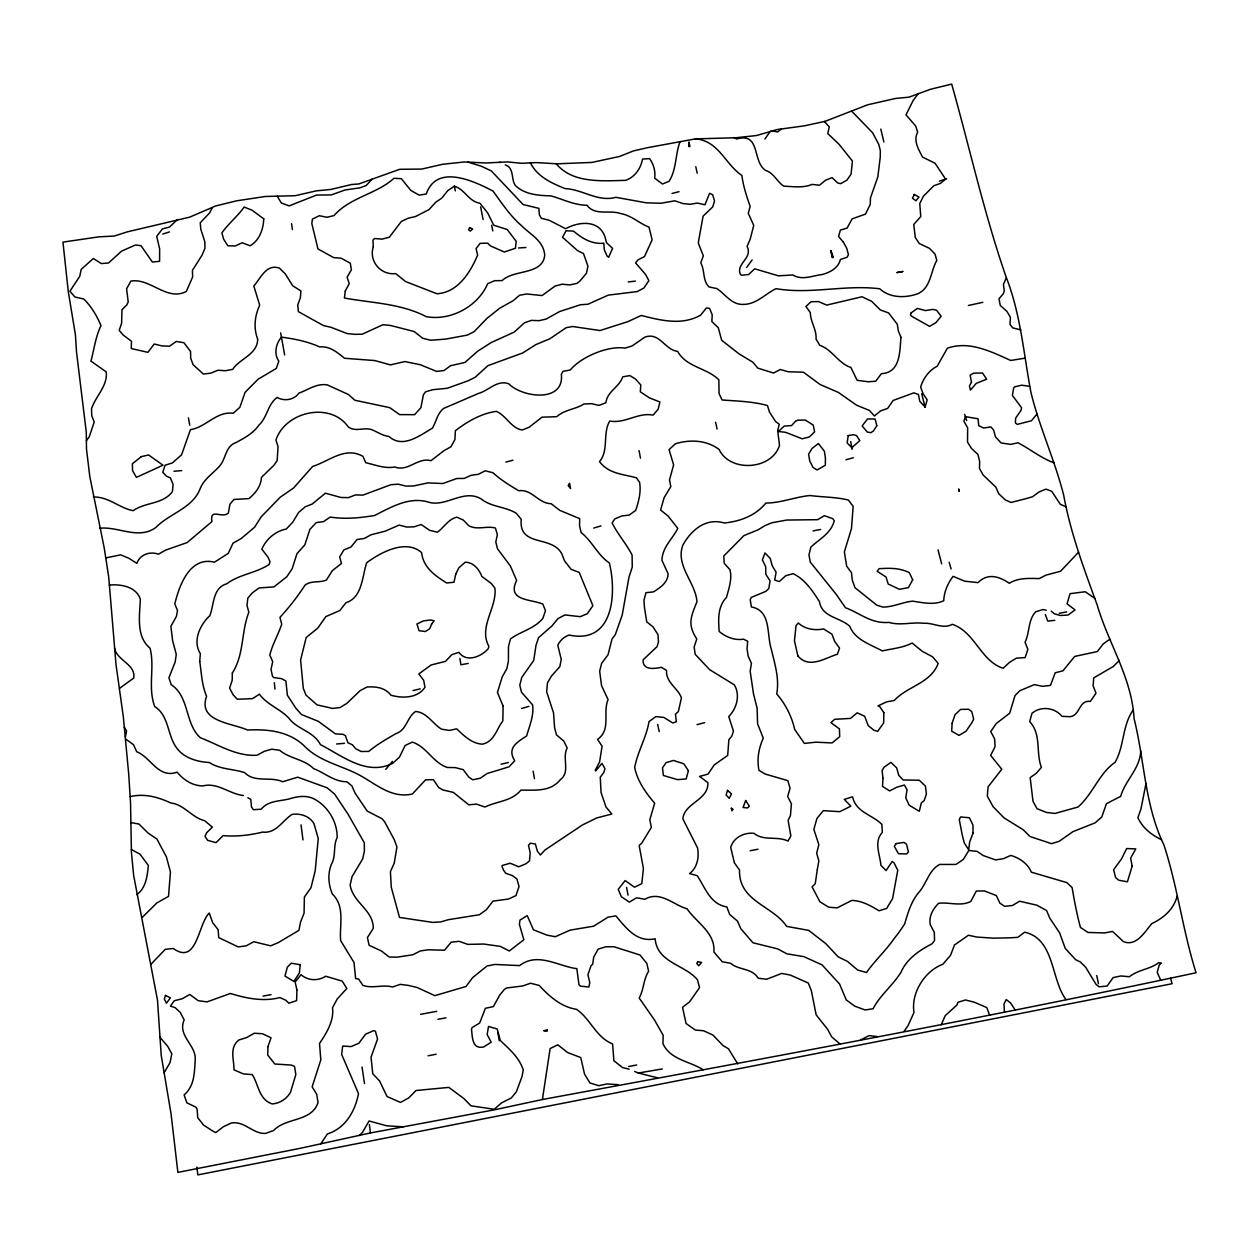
<?xml version="1.0" encoding="UTF-8"?>
<svg xmlns="http://www.w3.org/2000/svg" width="1259" height="1259" viewBox="0 0 1259 1259"><rect width="100%" height="100%" fill="white"/><g stroke="black" fill="none" stroke-linecap="round" stroke-linejoin="round"><path stroke-width="1.5" d="M542.409 1099.516C760.656 1059.26 978.983 1019.176 1196.05 972.751C1182.768 930.684 1177.558 886.635 1163.851 844.742C1144.777 805.43 1144.541 760.42 1134.076 718.59C1131.872 677.893 1108.408 643.396 1097.297 605.343C1084.235 569.414 1070.622 533.312 1063.761 495.542C1054.948 460.448 1039.462 427.446 1030.916 392.289C1023.63 353.7 1020.671 314.026 1006.146 277.074C984.255 214.014 969.792 148.42 951.694 84.101L930.669 89.232L908.998 97.163L895.542 98.454L867.781 104.765L824.96 121.368L804.375 125.837L777.228 129.535L756.454 135.547L736.106 137.735L695.393 138.883L647.126 147.759L633.308 150.97L619.554 156.462L592.045 162.411L557.265 163.812L536.035 162.584L521.918 163.324L507.503 161.907L486.1 162.978L464.256 161.986L442.775 164.252L421.734 169.068L399.685 169.304L358.846 183.956L351.591 184.506L330.692 189.48L316.182 190.88L295.236 195.696L265.35 196.483L236.55 200.826L215.667 205.957L189.779 217.115L127.489 231.813L114.191 236.047L99.068 236.818L62.95 242.121L68.316 291.836L75.383 334.532L76.547 352.221L86.273 432.105L86.493 449.195L89.798 476.531L104.182 547.744L108.715 577L116.033 664.752L123.335 716.89L128.748 774.49L130.543 803.022L131.424 852.406L133.659 875.461L157.485 1000.087L161.231 1055.42L171.067 1113.947L177.881 1172.381L300.067 1148.35L370.445 1132.958L494.378 1109.824L542.409 1099.516L550.12 1048.558L557.816 1044.813L567.573 1052.524L580.761 1057.56L584.506 1074.006L589.92 1082.976L598.828 1085.714L606.917 1083.936L618.169 1084.66M1146.005 783.46L1140.984 808.923L1137.9 817.61C1142.369 827.793 1151.686 835.079 1161.538 839.722M125.444 736.798L126.577 730.897L124.263 727.167M1140.733 750.852C1140.135 768.73 1125.31 779.982 1120.699 796.333L1106.409 803.73L1101.798 816.949L1095.188 822.819L1072.983 831.632L1059.149 841.327L1051.564 843.656L1030.035 836.543L1023.142 829.712L1004.084 817.909L993.099 806.689L987.308 796.097L988.095 786.828L1001.786 769.233L990.644 755.416L995.082 746.603L994.594 738.781L990.723 731.589L996.262 723.532L1009.687 713.176L1015.037 695.503L1019.9 690.687L1034.316 684.628L1042.767 686.344L1050.51 685.352L1055.168 672.81L1062.958 670.795L1074.714 656.411L1097.329 651.564L1103.199 643.931L1109.856 639.21M680.049 141.575C675.154 154.652 676.712 169.162 669.08 181.327L662.47 184.003L654.649 178.149C655.671 171.177 653.61 164.331 649.613 158.634L642.515 159.059C640.815 168.486 634.914 177.126 625.581 180.352C602.195 180.887 572.483 183.625 556.132 163.654M1078.601 552.15L1060.534 571.271L1046.024 575.111L1039.179 578.605C1029.028 578.306 1018.311 577.661 1009.309 583.263C999.221 576.433 987.796 572.688 978.023 582.618L964.693 581.186L953.094 576.339C947.697 583.468 944.108 591.824 943.731 600.763C933.895 605.374 922.894 602.636 912.665 601.157C902.451 602.18 893.544 606.948 882.968 607.106L876.783 605.154L854.955 587.685L852.264 579.943L851.493 572.688L846.678 566.188L844.364 551.883L851.477 528.575L853.161 506.433L848.409 500.059C835.882 496.959 822.867 497.211 809.946 495.527C795.2 496.959 780.926 502.971 765.787 503.081C755.652 515.718 739.851 521.478 724.303 522.989C705.795 517.433 691.049 530.165 682.724 545.383C675.516 565.999 695.346 582.114 696.982 601.582C691.238 616.517 686.895 623.85 696.794 638.958L694.134 646.969L695.173 654.318L709.698 669.694L734.327 684.849C740.465 695.204 736.767 708.408 728.741 716.544L733.462 731.086L731.825 736.106L728.882 739.694L727.686 755.447L714.183 764.968L708.14 774.049L699.611 776.41L707.936 782.657C708.565 800.394 684.156 802.849 682.897 818.964L697.565 847.984C699.217 857.174 697.423 867.624 689.57 873.589L697.203 875.682C705.182 887.516 710.233 904.418 726.821 906.889L729.701 914.49L737.522 921.147L740.796 928.701L752.961 942.771L777.606 948.877L786.859 953.803L803.84 956.635L822.048 964.866L839.564 984.019L846.284 999.945L854.877 1006.193L865.043 1009.954L873.038 1008.774C880.434 994.736 892.946 985.372 901.129 972.011C906.653 958.917 919.857 950.01 931.959 943.857L934.556 940.552L934.304 932.321L930.322 924.846C928.575 916.505 932.888 908.982 938.6 903.301C949.365 901.979 960.302 906.622 970.752 901.538L976.323 891.042L984.428 890.916L996.341 895.59L999.866 903.112L1004.556 906.338L1012.504 905.473L1019.585 901.224L1036.928 905.221L1046.559 910.509L1049.77 918.141L1059.59 932.809L1065.224 948.357L1075.454 959.515L1080.474 962.096L1085.683 967.242L1095.991 984.302L1099.028 986.788L1107.102 986.065L1113.145 977.598L1120.966 975.961L1129.433 976.748C1138.042 969.682 1149.892 969.43 1158.689 962.71L1161.428 963.056L1159.287 964.913L1157.21 972.31L1160.641 980.069M941.228 1024.842L945.163 1015.698L956.903 1005.044L957.879 1002.321L965.48 999.976L974.167 1002.164L986.741 1007.546L989.684 1015.336M1006.429 277.704L1003.454 284.251L1004.226 290.971L1003.36 293.709L999.001 298.776L1000.276 305.433L1006.712 311.162L1009.293 315.332L1010.426 317.394L1009.97 324.397L1012.755 327.891L1020.829 329.889M212.299 207.593L209.623 212.881L200.228 222.812L200.795 229.248L204.824 241.681L204.949 248.259L201.912 255.404L192.422 270.355L192.643 276.964L186.332 291.443C166.817 301.625 150.561 277.861 130.92 281.072L126.592 288.799L128.213 301.877L126.703 305.087L121.95 309.698L121.635 323.201L119.196 330.393L123.193 335.051L131.471 341.236L131.282 348.538L147.901 352.347L154.243 344.006L161.97 345.926L169.493 346.194L176.307 341.457L183.956 342.731L190.55 351.466L190.691 358.264L193.068 364.669L203.376 374.049L210.772 373.183L217.854 370.256L225.44 370.713L232.742 369.359C239.902 358.264 257.056 354.959 257.733 339.332C253.374 327.828 254.696 316.166 259.684 305.119L253.814 286.029C260.692 278.239 266.263 263.603 279.341 268.088L285.242 273.848L292.702 285.746L300.932 290.971L300.366 297.801L297.706 305.024L298.399 311.65L323.327 325.53L331.101 327.324L347.106 333.572L354.708 334.327L362.183 334.217L383.004 324.696L390.636 325.499L414.164 331.526L422.867 338.341L430.72 340.245L445.529 339.127L467.309 335.114L474.171 331.652L486.95 318.37L499.681 308.235L513.168 300.696L519.574 295.236L526.797 293.992L542.031 295.55L555.062 286.092L562.144 284.204L569.745 284.927L576.905 283.417L579.769 281.213L586.474 273.234L587.953 266.216L583.499 253.578L577.566 250.62L562.521 237.274L566.062 230.743L573.537 231.137C582.162 238.407 591.998 244.466 603.785 243.223L604.32 249.833L607.043 256.049L608.664 257.245L612.582 248.338L606.555 242.735L604.824 236.362C598.576 219.428 578.51 221.568 565.637 228.729L549.129 220.231L541.354 218.279L539.371 214.864L538.883 208.349L523.13 204.572L491.372 170.956L481.331 166.235L468.002 162.128M164.142 1072.731L170.059 1062.549L171.806 1053.83L167.683 1046.26L159.767 1037.086M918.283 93.481L912.964 100.814L905.992 114.852L915.655 125.979L917.654 132.069C913.09 140.819 918.582 149.428 922.579 157.107L935.075 163.245L945.588 179.124L940.504 183.373L933.832 185.75L923.382 196.262L919.762 203.517L920.754 216.579L913.735 224.495L915.309 237.526L919.212 243.506L929.488 248.353L934.996 254.066L936.806 260.456C930.464 271.503 931.141 287.382 918.157 293.583C905.866 298.178 889.94 298.241 879.805 288.815C845.261 284.408 810.654 294.606 776.016 288.673C764.874 294.134 756.029 304.741 742.668 304.41C731.385 304.631 725.2 293.961 716.796 288.563L709.037 286.942C702.38 280.458 705.056 270.496 700.775 262.942L703.34 255.813L698.399 243.412L698.588 240.988L703.104 216.139L712.736 206.869L714.545 200.952L712.657 194.752L709.604 193.288L704.946 204.761L697.266 203.061L690.262 204.288L682.787 203.549L674.887 200.81L660.865 203.25L646.197 202.809L615.887 197.317C597.773 202.306 582.807 189.401 565.181 188.614C551.348 183.106 537.215 176.653 530.259 162.584M1133.179 710.013C1122.068 725.735 1124.444 746.068 1115.049 762.372C1099.233 773.12 1092.891 794.146 1077.956 807.05L1055.011 813.44L1046.544 812.464L1037.117 808.734L1033.009 801.385L1030.161 777.621L1036.362 773.231L1041.413 767.392C1035.653 752.677 1041.681 734.312 1029.689 721.643L1031.987 713.271C1040.941 705.795 1054.586 707.416 1062.029 716.34L1070.229 716.701C1080.584 715.128 1078.648 699.752 1090.373 701.42L1096.007 693.174L1093.095 685.84L1093.756 677.846L1113.113 666.625L1119.424 660.393M1177.118 896.172C1173.671 909.454 1163.678 917.905 1151.702 923.697C1144.824 931.88 1136.279 946.878 1123.469 941.638L1112.5 931.424L1104.647 932.935L1088.012 932.447L1080.442 927.458C1076.87 914.302 1074.446 901.129 1072.101 887.579L1066.782 882.59L1031.373 872.188C1027.612 863.391 1019.727 858.134 1010.788 855.396L1003.454 858.654L995.617 859.928L983.263 855.569L977.204 851.43L968.832 850.439L963.34 859.425L955.974 864.445L939.67 864.445C928.544 870.315 926.671 883.912 918.598 892.615C911.044 901.759 908.007 912.759 904.702 923.76A150.482 146.705 32.7 0 1 894.032 938.71C885.691 950.75 875.021 960.412 866.522 972.499L857.709 970.075L847.512 961.467L838.226 956.871L825.794 943.652L808.687 930.385L786.655 926.388C772.727 905.457 738.514 901.475 739.537 870.032L734.422 862.919L730.724 847.48C733.525 837.392 744.038 832.341 753.936 833.301C763.867 841.374 777.039 835.74 788.008 841.059L790.857 835.945L788.134 820.427L790.447 815.533L791.407 803.824L787.678 796.585L790.054 788.181L787.882 780.674L765.22 774.049L758.972 770.398C756.785 759.445 758.642 748.255 763.269 738.215L757.572 723.736L757.131 708.313L753.449 693.583L750.159 671.189L751.418 663.304L748.224 656.301L747.028 648.92L747.673 641.209L743.55 639.179C734.611 640.626 725.971 637.101 719.172 631.451C718.307 619.208 717.567 606.869 726.522 597.301C728.867 588.394 732.392 578.857 729.921 569.635L724.208 563.308L723.799 555.99L743.943 535.594L758.107 529.819L764.89 525.664L771.956 522.753L786.781 520.046L817.595 519.684L824.377 515.686L832.813 518.708L834.261 520.738C831.05 533.486 819.373 539.041 810.843 547.146L808.97 554.889L810.261 562.049L836.275 594.437L845.481 607.735C860.715 613.511 871.401 623.945 888.948 622.387C900.358 625.817 912.035 621.899 923.602 623.268C933.218 622.513 942.723 629.469 952.355 624.322C975.19 632.081 980.493 660.896 1003.093 668.261L1009.498 662.376L1016.312 658.189L1025.156 657.56L1027.863 649.361L1025.062 642.232C1029.862 632.411 1027.848 620.262 1035.653 611.795L1042.924 609.545L1046.245 610.19M320.777 1143.864L327.387 1133.95C345.611 1128.158 355.148 1111.162 358.485 1093.567L341.677 1054.46L342.668 1046.04L351.041 1046.591L358.815 1043.286L365.692 1034.111L373.435 1030.743L375.402 1031.09L377.558 1039.068L371.043 1057.182L372.774 1073.77L379.573 1080.946L387.048 1096.526L400.535 1102.443L408.813 1097.848L415.989 1090.514L448.849 1087.398L463.942 1098.603L470.96 1105.827L494.283 1109.258L501.57 1102.884L511.374 1097.895L516.379 1091.758L522.06 1076.414L523.24 1069.914C519.4 1057.654 509.25 1049.062 500.279 1040.469L497.226 1029.012L488.508 1026.431L487.154 1034.583L491.199 1042.232L483.724 1046.937C471.92 1049.723 472.44 1036.897 471.496 1029.217L472.156 1027.549L479.663 1023.032L485.407 1008.286L493.371 1006.602L499.65 995.177L504.434 989.354L506.637 987.969L522.753 985.954L530.495 983.248L539.12 985.388C549.144 996.215 561.404 1007.169 576.465 1009.293C590.628 1018.893 595.696 1037.133 612.614 1043.947L613.873 1060.723L622.513 1067.569L629.201 1069.19M764.905 139.072L770.335 131.204M904.119 1031.247L908.054 1025.629L913.987 1012.472C910.792 993.225 924.625 970.957 942.834 964.284L950.529 955.313L954.511 944.974L968.423 935.248L977.015 937.089L993.571 938.16L1009.765 937.829L1017.807 937.357L1024.653 932.211C1054.743 938.789 1050.887 979.471 1065.932 999.52M1037.086 413.896L1031.42 420.758L1017.303 424.346L1015.415 423.008L1015.62 418.177L1021.033 410.355L1021.6 407.759L1012.378 395.42L1013.652 388.181L1014.628 386.843L1021.679 385.191L1029.5 386.308M86.462 440.603L89.263 436.779L94.22 422.033L91.734 415.596L91.529 408.75C95.637 396.066 107.896 385.883 106.244 371.909L90.931 361.097C94.173 349.341 95.464 337.003 100.988 325.609C96.912 315.946 91.403 306.441 83.786 299.044L74.895 296.982L69.937 291.238L79.742 276.288L81.143 269.457L93.339 258.488L101.302 263.572L108.542 262.974L121.619 251.123L135.421 245.001L140.977 245.662L152.37 262.029L159.594 261.305L159.641 248.889L156.714 236.33L162.395 228.902L169.43 227.092L177.456 219.633M746.65 267.443L752.142 259.968M385.742 769.391L392.415 761.365M861.14 1039.682L869.166 1035.59L877.019 1036.566M142.361 917.292L156.856 902.923L168.517 896.392L170.453 871.968L166.377 856.797L156.934 839.061L148.137 833.096L138.978 824.063L130.747 822.536M372.034 179.187L366.227 185.498L359.854 187.859L345.045 189.983L331.259 194.925L316.638 195.035L289.129 205.894L281.339 203.029L277.216 196.058M150.828 964.41L165.259 949.333L173.286 948.452C197.238 965.795 198.056 923.65 209.293 913.027L212.614 922.627L218.122 929.646L218.751 937.625L238.219 946.925L246.213 945.839L253.783 941.716L270.654 945.839L278.333 942.598L298.902 930.37L300.586 921.934L304.064 913.184L304.379 897.006L310.973 887.737L315.191 870.898L318.259 838.525L313.932 823.575C309.446 816.005 300.46 813.188 292.119 814.384C282.268 820.648 276.146 833.773 262.643 832.073C249.518 835.315 236.535 836.731 223.079 835.646L216.013 842.649L207.672 840.335L204.997 836.385L206.665 832.734L212.362 827.132L204.698 820.742C191.887 817.579 183.877 804.328 170.815 802.99C157.989 796.978 144.313 793.249 130.212 796.632M359.46 1135.382L362.387 1132.502L369.076 1120.982L386.655 1125.798L403.069 1126.821M136.869 894.614C146.123 887.784 147.24 875.996 148.389 865.468L140.048 854.216L131.345 849.463M119.479 688.374L133.737 678.05C135.893 664.185 117.166 660.865 114.522 648.18M781.241 129.126L777.7 131.927L771.578 130.857M162.757 234.064L169.477 231.924M939.356 181.154L946.626 178.841M593.729 528.072L600.968 525.9M521.651 708.471L528.874 706.33M845.891 459.771L853.35 457.741M505.85 462.084L512.948 460.212M697.03 724.633L704.662 722.65M672.054 193.461L679.042 191.683M501.035 764.213L508.4 762.498M413.031 690.53L420.223 688.878M982.823 302.317L968.344 305.496M105.882 557.894L120.644 554.841L128.748 558.209L136.885 563.371C139.969 554.322 150.041 551.143 158.429 554.18L165.48 550.183L187.166 542.55L211.921 521.619C209.686 507.314 221.757 519.007 228.351 513.09L229.956 504.198L233.922 499.461L248.857 498.611C255.435 493.323 261.085 486.116 261.431 477.397L273.895 465.295L277.169 460.589L278.019 446.567L275.941 440.021C285.289 411.52 330.188 401.338 348.224 426.832C355.069 432.278 363.741 427.163 371.358 429.524C377.244 431.774 382.437 435.74 388.968 436.464C402.786 448.912 419.64 435.535 432.356 428.202C436.385 421.639 437.093 413.582 443.719 408.372C455.223 403.478 466.68 398.552 478.2 393.516C488.571 390.872 497.037 379.447 508.793 383.806C522.265 397.608 564.488 403.148 561.372 374.222L563.072 371.326L570.233 370.004C581.186 356.801 608.16 345.407 625.015 348.129L631.971 346.02L644.876 337.144C659.574 331.699 664.862 350.049 677.594 351.34C686.769 367.612 706.346 367.455 718.842 379.809L719.062 393.595L722.084 399.969C737.019 401.117 752.725 401.401 767.455 405.54L769.517 412.134L775.591 421.545L779.321 424.314L777.684 430.547L779.526 445.371C771.641 470.252 729.921 472.518 719.078 449.447C706.551 439.989 689.838 439.312 675.328 443.798L669.064 449.62L673.628 464.886L669.52 479.805L670.811 486.682L664.185 497.525L660.582 509.989L668.136 516.096L677.783 528.355C672.322 539.371 662.391 546.973 661.919 560.271L668.088 573.711C668.041 582.524 660.157 587.733 653.468 591.887L645.946 592.69L643.978 600.213L644.451 607.499L646.748 621.852L653.012 626.856L657.969 634.599L658.488 641.948L657.088 646.591L643.144 659.795C642.326 670.622 654.523 668.749 661.368 667.301L666.515 670.402C665.854 682.756 677.798 687.776 681.434 697.832L678.349 711.555L675.469 714.183L676.319 721.659L672.888 723.044L663.886 717.441L655.876 716.607L649.046 721.549C646.339 737.585 637.746 751.355 634.678 767.392C637.274 780.8 645.71 792.855 654.664 803.132L649.817 819.751L651.391 827.32L641.791 843.074L639.163 845.466L643.412 868.49L641.807 883.676L634.473 887.202L625.156 880.576L618.248 889.326L621.379 896.738L629.343 902.105L636.55 897.793L644.876 899.256C660.33 890.381 673.235 904.875 687.084 908.825C696.573 922.753 715.568 932.84 713.853 951.914L722.225 961.734L730.676 963.324C739.017 970.453 751.906 967.793 758.248 978.227L766.621 979.234L781.697 973.443L790.196 975.017L808.309 983.027L811.363 990.739L816.147 1014.848L827.682 1029.374L831.806 1036.991L839.879 1043.853M750.175 850.738L757.981 849.227M813.062 530.905L820.506 529.472M436.716 1011.323L420.663 1014.329M1025.172 358.138L1010.757 360.452C991.053 351.67 969.383 340.512 947.398 348.176L937.121 366.306C928.922 370.398 923.272 378.455 920.628 387.032L923.004 393.611L927.175 399.874L925.082 407.082L919.731 401.243L918.425 394.46L913.861 392.855L893.15 400.456L887.611 408.42L880.655 410.859L874.375 415.974L869.497 410.497L856.576 405.193L838.352 392.399L820.113 384.514L803.399 372.192L788.291 371.767L780.25 369.485L773.593 373.057L757.855 368.132L752.788 362.151L739.222 353.999L721.69 340.308L718.291 327.718L711.87 321.612L712.201 314.75L709.604 308.439L706.393 307.951L700.602 315.159C681.874 325.813 660.645 320.384 641.303 315.458L627.8 321.675L599.976 330.55L572.64 326.506L566.235 327.67L549.679 338.876L535.941 344.557L522.705 352.961L487.91 365.661L475.178 377.275L468.348 380.69L447.323 388.26L432.64 389.723L425.558 391.848L423.449 394.634L420.884 407.711L414.62 414.667L399.607 414.62L389.802 407.664L354.818 400.236L348.46 394.523L327.371 384.924C316.717 383.051 308.313 389.849 298.871 393.123C294.181 399.984 284.188 401.527 277.169 397.466C267.648 404.233 267.412 417.185 258.961 425.07C253.342 433.285 244.34 438.101 235.795 442.664C225.062 446.363 226.069 459.488 219.097 466.617C212.787 473.541 204.005 479.286 200.417 488.051C193.005 508.384 169.619 513.216 155.723 527.584C138.285 540.048 118.598 526.309 99.729 528.213M1059.228 613.29L1066.703 611.874M428.107 1055.766L436.149 1054.239M628.666 1066.515L636.708 1065.004M468.222 663.399L460.92 664.783L459.881 658.394M437.943 1019.302L446.001 1017.823M262.989 996.121L271.047 994.657M634.646 1071.456L638.344 1073.03L662.313 1068.938M628.272 281.937L635.433 281.119M1054.79 620.341L1047.724 621.096L1045.348 614.486M109.234 585.105C120.612 583.908 136.208 586.584 140.331 599.111C139.765 615.431 135.767 636.487 150.073 648.228C154.967 667.538 147.586 687.335 154.7 706.535C168.942 715.568 167.29 734.658 176.087 747.138C183.389 757.965 196.986 761.805 209.403 762.545C220.042 769.532 233.387 768.824 244.702 772.664C254.9 783.067 270.543 776.189 282.693 781.745L297.738 777.181L327.041 787.772L334.595 794.051L348.334 814.667L364.307 842.822L364.37 851.21L362.718 858.827L352.064 876.642L350.128 884.935C352.803 902.672 373.561 910.052 373.262 928.387L367.423 937.562L369.123 945.304L381.461 951.001L389.031 956.966L397.136 957.17L412.905 954.747L420.364 950.938L428.265 949.805L444.49 950.23L451.21 942.173L459.142 941.323L467.734 944.376L483.834 944.045L500.39 946.39L509.297 951.001L523.854 939.749L519.416 924.436L519.967 920.109L527.222 915.592L533.438 929.803L546.862 935.091L555.235 936.727L570.17 930.118L593.65 926.183L608.081 917.15L615.887 915.875C626.022 927.93 636.96 942.865 655.136 938.773C657.245 962.946 684.786 964.504 697.455 979.77L699.516 987.638L689.617 1001.834L682.535 1007.279L686.061 1023.52L695.283 1030.035L703.639 1030.791L712.877 1035.024L723.091 1045.615L728.457 1048.794L737.743 1063.886M336.625 743.99L344.494 743.314M173.947 471.259L181.737 470.598M518.535 247.976L525.869 247.504M824.315 121.446L829.288 126.891L827.761 133.517L839.013 144.25L852.437 161.042L851.084 174.151L847.008 180.053L840.729 183.657L837.739 182.996L832.01 177.629L825.479 180.289L819.53 185.246L812.118 184.381C803.289 188.189 793.186 186.552 783.759 186.159C776.85 181.595 773.986 173.065 765.582 170.406C751.922 161.341 760.892 131.975 736.609 139.009L733.808 137.577M499.414 162.332L500.437 162.474M93.402 497.022C108.699 496.628 118.834 507.818 133.155 510.682C145.446 501.963 162.663 504.544 172.389 491.671L173.113 484.479L170.421 477.916L166.613 476.28L162.757 472.267L165.118 465.185L172.373 462.934L181.595 454.798L190.439 429.665C206.035 427.273 216.202 411.126 233.23 413.267L239.855 407.286L245.143 392.304L258.142 379.195L276.319 368.415L278.821 361.128C273.628 353.732 275.878 343.628 281.497 337.129C294.559 338.891 307.605 341.472 319.66 346.933C329.496 345.847 337.365 352.378 344.51 358.264L374.789 360.562L390.479 364.89L404.863 361.553L420.396 364.764L436.574 371.405L443.923 370.555L450.533 365.724L464.917 362.45L477.775 351.135L491.12 342.605L514.097 332.156L524.594 322.729L531.581 320.368L539.088 320.667L546.217 319.031L559.61 311.54L580.541 304.741L587.89 304.253L608.286 295.125L637.259 291.569L643.931 287.996L648.857 280.631L645.599 274.493L635.575 262.863L637.857 259.983L644.498 256.553L652.115 239.855L649.03 227.124C639.005 223.268 631.389 215.336 620.451 213.511C609.403 209.639 594.988 216.107 587.009 205.264C573.931 205.123 562.993 199.221 550.844 195.869C538.474 195.538 524.735 194.626 515.277 185.419C511.343 179.47 513.782 171.806 508.494 166.487L505.268 164.882M695.409 138.836C718.842 140.803 724.964 164.063 741.881 175.442C743.251 186.222 746.571 196.011 750.144 206.429L748.271 213.306L753.732 225.44L750.175 239.241L747.075 246.402C753.102 258.237 735.823 263.524 740.292 274.194L741.52 275.265L748.664 274.478L754.676 268.812L778.345 275.815L792.84 274.997C802.502 280.694 812.212 275.642 822.111 274.541C829.933 272.526 838.447 267.978 840.398 259.496L847.165 257.198L848.424 254.633L846.74 248.291L843.42 242.263M638.344 1073.03L657.56 1077.83M243.443 795.499C229.217 793.957 217.587 782.059 202.573 785.962C191.714 785.506 183.657 779.825 177.078 772.176C158.272 778.865 151.017 757.336 136.712 751.733L133.517 744.73L125.727 739.033M1066.137 506.873L1060.283 504.261L1051.721 491.278L1045.899 489.137L1038.99 492.001L1032.6 496.738L1025.471 498.8L1011.071 502.467L1005.343 499.917L998.843 493.858L995.885 487.154L983.153 475.052L979.486 468.521L979.659 461.298L977.897 454.436L971.492 448.456L967.51 442.051L967.652 427.777L963.938 421.356L965.417 416.65L978.023 418.759L978.762 425.715L983.609 428.029L990.912 426.911L993.619 430.09L995.491 436.873L1001.125 442.979L1010.804 444.364L1017.996 442.79C1030.318 449.164 1040.815 458.024 1054.003 462.808M247.866 797.781L250.809 799.308L251.47 806.94L253.358 809.71L261.227 809.207C268.749 799.827 281.182 801.637 291.38 798.269C299.296 795.987 308.014 795.216 315.38 799.654C328.505 807.192 337.381 822.284 337.176 837.565C333.21 845.371 335.807 854.153 332.455 862.132C327.387 872.078 328.08 883.881 332.329 893.984C345.533 906.763 339.19 925.097 340.685 940.662L353.999 962.505L355.652 978.542L358.705 979.109L362.86 985.356C372.57 988.85 382.767 984.27 392.556 986.993L400.315 984.365L408.656 985.467L417.138 987.497L434.811 995.649L466.003 986.489L472.676 977.598L487.013 965.999L494.897 964.441L519.558 965.606C537.735 951.694 557.816 966.172 576.827 968.659L578.998 984.758L580.493 986.143L588.85 987.009L589.81 982.665L587.922 974.765L590.927 965.936L592.737 964.048L593.697 957.17L598.088 949.129L605.799 946.799L613.936 946.752L639.997 954.983L646.811 963.355L648.621 971.256C643.27 979.502 643.963 989.527 639.179 997.994L654.554 1020.089L663.131 1035.228L662.989 1043.695C670.15 1059.779 689.979 1061.274 703.214 1069.772M797.891 655.955C809.033 669.19 824.975 658.079 837.424 654.208L839.548 648.102L834.638 641.319L831.9 634.143L823.543 628.918C814.951 630.775 804.69 629.17 798.316 622.953L796.05 625.566L794.445 640.815L797.891 655.955M1094.968 598.497L1085.242 591.746L1070.071 593.666L1067.034 603.832L1075.076 609.907L1068.025 615.084L1060.251 615.462L1054.397 613.794L1051.218 611.15M851.54 111.012L872.613 132.762L878.813 144.486L880.34 150.655L880.246 157.123L877.822 176.984L870.473 197.868L870.252 204.351L865.484 214.109L852.123 218.846L847.15 228.036L840.367 230.129L838.573 236.503L843.404 242.263M832.451 257.528L833.348 257.371L830.893 250.73L832.451 257.528L831.003 251.123M1015.431 1010.285L1010.536 1002.888L1006.193 999.567L1003.99 1004.163L1004.462 1012.441M964.646 414.4L966.676 420.553M949.16 562.238L951.112 568.974M921.714 393.737L925.113 407.365M1170.555 978.038L1172.098 983.72L197.836 1174.899L196.86 1167.109M938.034 549.884L941.653 563.875M880.796 129.063L883.881 141.937M695.786 166.739L697.203 173.16M715.616 422.253L717.095 429.083M657.67 724.46L659.197 731.589M1096.731 975.52L1098.477 983.735M491.655 225.251L492.804 230.964M480.655 206.901L483.094 219.522M280.663 332.911L284.644 354.928M626.541 887.39L628.036 895.149M454.31 185.828L455.286 190.864M639.053 450.596L640.469 458.15M533.124 771.279L534.477 778.676M850.722 441.594L852.123 449.337M188.441 417.846L189.747 425.243M497.872 1032.569L499.272 1040.721M364.496 1083.543L362.041 1067.065M291.553 223.661L292.418 229.594M301.027 824.913L302.978 839.926M369.375 1124.602L370.445 1132.958M274.336 682.693L274.981 689.177M199.725 661.384C201.55 673.093 201.755 684.99 206.586 696.321C197.411 721.769 232.128 722.965 247.551 730.047C267.475 728.93 288.547 731.274 303.797 745.47C317.583 760.09 337.617 764.606 355.211 772.947C373.86 781.713 389.881 799.135 412.354 794.004L425.573 779.84L433.316 779.651L438.714 787.552L442.853 789.96L453.382 792.399L468.741 804.816L476.531 804.123L484.857 807.035C496.99 801.133 511.61 801.416 520.911 790.148C534.949 789.881 550.167 792.194 560.286 779.746C570.815 771.893 561.671 758.264 567.179 747.972L563.764 741.047L556.478 734.878L554.605 727.686L553.519 712.862L546.626 691.742L547.508 682.756L551.552 675.957L559.814 666.688L561.246 659.338L557.8 645.253A19.404 18.68 -6.1 0 1 569.037 635.04C613.888 644.671 616.674 593.083 609.387 562.993C597.443 554.904 592.438 541.496 581.123 532.541L579.549 525.727L579.675 518.629L559.909 510.414L551.112 503.694C538.348 503.6 531.833 488.697 518.739 490.774C509.879 485.423 500.767 479.931 492.977 472.739L485.187 470.787L478.389 474.297L471.134 475.304L464.256 478.42L456.844 478.514L442.853 483.519L427.855 482.905L413.503 485.974L406.09 486.116L398.316 484.196L390.967 484.684L362.938 495.102L355.463 494.929L348.46 497.62L340.984 497.478L325.404 493.198L312.232 504.009L305.213 506.81L298.635 512.444L292.686 522.265L286.265 529.048C275.359 531.172 266.263 539.009 261.825 549.113L268.025 557.186L270.008 561.734L269.111 564.488C255.86 573.175 239.572 574.261 226.793 583.751C212.393 588 214.235 604.713 209.812 615.698C199.992 624.7 192.328 641.099 200.338 653.594L199.725 661.384M595.413 769.878L595.617 770.964L601.991 763.363L604.934 768.619L603.769 772.538L600.26 777.196L601.047 792.493L606.02 807.05L611.843 814.022L596.813 817.909L582.366 825.007L545.021 849.967L540.441 854.987L537.483 851.414L535.358 843.971L530.369 843.2L528.497 845.277L530.165 852.815L529.52 860.794L526.136 863.658L518.755 866.79L510.178 863.233L502.624 865.374L501.916 866.082L503.458 870.063L505.725 873.242L512.382 875.603L516.914 879.002L519.038 886.525L515.954 895.621L508.573 899.005L492.993 901.145L486.478 909.612L479.38 914.742L448.251 919.715L440.619 921.934L432.703 922.406L399.512 917.418L391.266 887.265L390.416 871.669L394.256 863.092L396.931 846.929L394.256 839.643L384.577 821.718L381.933 818.696L367.14 811.032L355.022 792.997L351.906 785.931L346.855 781.745C334.438 781.918 324.696 772.869 313.601 768.635C304.348 759.177 289.507 758.721 279.718 750.301L271.787 749.184L264.327 751.293L257.104 755.227C236.472 756.565 218.736 744.824 200.338 737.711C184.774 723.941 189.653 696.715 171.208 684.707L168.911 677.767L175.19 661.919L176.26 654.397L172.593 640.501L170.878 626.305L176.402 616.454L177.519 610.615L174.796 603.927C179.329 585.215 189.904 556.053 214.439 562.191L228.272 553.362L232.994 543.211L241.209 538.506L254.586 527.222L261.132 516.882L280.112 497.336L293.63 487.957L312.641 466.428C328.945 461.361 345.202 446.111 362.922 456.356L365.787 462.761C375.418 464.854 384.719 468.867 394.775 466.995C408.278 472.094 417.453 457.048 431.003 460.684L444.112 450.565L450.895 446.851L454.94 439.501L455.396 430.657C467.593 421.419 481.095 413.503 496.361 411.347C506.464 415.738 511.028 428.139 522.202 429.996L529.11 427.242L542.015 417.185L556.777 416.698C564.488 409.568 575.394 409.458 583.924 404.029L591.274 403.651L599.048 405.382L605.925 402.723C607.247 391.187 619.334 387.253 622.749 376.819L629.878 375.591L635.465 379.022L640.768 384.892L640.312 391.817L649.424 397.875L659.889 401.967L658.189 409.175L653.106 415.108C637.778 412.165 625.251 423.858 609.702 421.041C602.4 433.552 609.104 450.344 599.504 461.628C608.805 473.982 623.236 474.092 636.456 477.838L639.588 482.354C641.256 491.765 638.691 501.491 635.701 510.399L629.122 515.104L621.757 515.97L614.801 518.928L612.126 522.894C617.571 534.146 626.227 543.542 632.097 555.062L632.254 567.054L628.949 577.346L622.198 615.116L615.336 634.567L611.968 639.131L608.066 654.696L601.645 663.336L599.662 671.157L601.566 685.762L608.097 699.563C602.416 712.625 611.528 729.465 597.569 739.411L602.085 746.178L599.614 761.947L595.413 769.878M296.904 989.889L296.636 1000.637L288.83 1003.187L285.809 1000.244L279.876 997.569C263.477 1001.881 246.292 998.387 230.381 993.477L207.043 1001.881L198.277 1000.716L189.779 994.453L182.177 998.78L174.277 1000.732L170.469 1006.083L175.158 1007.672L180.226 1012.409L184.176 1019.884C177.236 1035.638 195.743 1044.592 195.271 1059.212C194.342 1072.054 194.862 1085.62 184.113 1094.921L186.867 1102.821L195.932 1107.133L197.144 1109.273L197.726 1117.63L203.47 1124.995L213.526 1131.542L215.777 1132.581L223.315 1126.774L231.137 1123.091C244.639 1120.479 252.807 1134.359 265.759 1133.368L273.675 1130.472C286.123 1117.205 311.382 1122.178 318.023 1102.632L316.749 1094.401L312.153 1086.847L320.793 1059.921L319.534 1043.443C326.522 1033.025 334.249 1020.687 332.502 1007.719L337.239 998.985L346.807 988.457L342.243 981.139L325.688 976.229C318.039 981.186 307.983 980.84 301.043 974.702L295.141 982.036L296.904 989.889M900.988 337.381C899.603 351.308 900.752 372.617 881.394 373.671L875.729 381.241L868.285 381.76L857.127 380.297L850.864 367.439C838.132 363.316 832.419 349.64 819.735 345.296L816.037 339.049C816.839 329.622 810.308 321.8 810.324 312.547L805.933 306.504L810.985 301.767L818.397 301.562L826.738 305.087L862.037 296.762L871.732 301.373L880.34 309.966L888.586 312.924L897.274 324.224L898.344 330.944L900.988 337.381M883.849 712.594L883.645 722.981L877.633 731.416L873.856 730.189L868.238 725.672L864.665 716.245L857.19 712.83L850.486 718.417L834.654 719.298L830.924 722.65L839.438 728.882L839.674 736.688L832.089 742.936L815.832 742.181L804.375 743.408L794.712 729.528C791.895 716.843 785.443 703.844 776.724 693.945C779.557 678.491 774.741 663.682 771.185 648.794C766.574 634.19 771.405 610.662 751.387 606.932L750.207 599.614L751.418 597.364L765.787 591.384L768.777 588.63L770.083 580.887L765.787 574.198L765.692 566.755L762.403 559.925L764.937 552.953L770.272 558.461L772.16 565.559L776.111 572.278L774.678 580.021L779.274 581.595L785.758 575.693L793.139 573.695C804.8 579.187 812.763 590.99 819.467 601.723C822.001 617.492 840.005 617.115 849.794 626.368C855.05 639.808 870.661 644.577 882.339 650.934C892.521 648.527 902.561 647.944 912.161 643.034L922.123 651.218L932.51 656.757L938.191 663.399C930.716 683.432 907.519 686.076 894.268 700.476L886.619 701.877L878.011 705.89L879.742 706.645L883.849 712.594M232.348 673.014L232.207 680.316L229.594 688.106L233.12 694.763L237.322 699.249L252.477 698.635L259.448 694.197C267.632 705.607 282.598 709.525 290.939 720.715C299.972 729.937 314.152 732.36 320.478 744.667C342.511 755.935 366.715 776.268 392.698 763.332L399.402 757.194L405.162 745.47L412.307 742.102C426.817 746.713 432.923 762.812 447.417 767.486L455.16 767.581L463.249 769.642L468.678 776.992L472.754 779.793L480.23 778.251L487.123 773.53L509.124 766.794L514.711 760.704C506.59 747.862 517.402 742.055 526.655 735.933C529.457 725.813 534.084 715.6 532.62 704.898L521.462 692.167L519.794 685.101L521.808 677.342L533.737 660.408L535.988 645.363L538.616 637.573L551.867 626.038L558.02 618.594L564.882 614.943L580.352 616.674L587.339 613.652L592.879 605.673L579.203 572.389L571.082 569.304L564.488 560.759L561.923 554.117C552.276 534.713 518.566 547.759 521.226 519.306L516.221 513.216C505.016 506.401 491.23 507.157 480.922 498.784C462.919 488.492 445.277 508.353 427.179 501.727C408.294 496.833 390.778 507.346 374.553 515.513C359.586 517.937 345.171 519.4 330.251 517.056L323.547 521.604L316.277 522.595L309.919 529.347L304.867 544.785L296.951 553.724L292.182 568.706L286.8 576.764L273.911 586.93L259.071 587.922L252.304 592.895L247.803 598.182L247.016 605.453L248.826 612.252C241.098 632.223 244.262 654.444 232.348 673.014M825.448 458.103L825.306 465.232L817.154 469.953L813.062 467.498L809.742 461.014L808.593 454.137L812.039 448.44L818.413 443.546L824.377 451.21L825.448 458.103M300.24 964.709L299.359 973.034L293.882 981.422L284.975 976.055L287.32 967.195L291.27 963.214L300.24 964.709M267.978 1046.638L267.695 1054.979L274.792 1063.997L291.317 1065.083L294.512 1066.42L295.849 1074.509L290.499 1092.308A22.867 21.623 -59.8 0 1 272.117 1103.923C258.677 1099.327 258.756 1084.691 252.272 1074.635L243.38 1073.911L234.001 1069.851C234.174 1059.574 229.012 1047.897 238.832 1039.981L246.654 1037.558L254.224 1033.246L262.439 1033.733L271.031 1037.762L267.978 1046.638M731.337 808.231L731.872 810.765L733.084 809.364L731.337 808.231M503.112 706.094L502.829 720.935C496.439 729.213 494.331 741.74 482.307 744.179C471.621 743.502 463.942 735.697 456.671 728.851L449.321 730.44L441.453 729.134C432.608 723.61 426.832 712.374 415.596 711.477C406.799 717.362 406.909 730.031 395.782 733.714C386.356 739.127 377.118 744.462 368.73 751.418L361.097 751.497L355.668 748.696L352.394 744.793L347.877 742.747L345.47 735.791L343.109 734.312L335.413 733.855L318.244 721.297L301.53 714.561L295.928 708.282L287.382 695.267L285.887 680.993L281.497 678.632L273.801 677.61L272.448 676.24L271 669.269L272.715 661.73L269.804 655.058C272.432 644.309 278.208 634.756 281.717 624.165L279.954 617.351C289.271 607.279 297.439 596.782 304.914 585.278C311.178 580.116 319.393 583.185 326.443 579.99L332.392 570.595L341.441 563.513L339.678 556.824L343.943 549.837L350.899 547.067L357.084 539.513L364.323 538.459L371.122 534.76L385.317 531.125L399.087 525.097L406.83 527.065L414.18 526.797L421.183 524.531L429.602 530.322L437.345 532.211C444.222 527.395 448.062 519.259 456.875 517.166L463.233 520.03L469.04 525.916C477.476 530.228 486.714 525.648 495.432 528.025L497.336 534.666L495.826 541.952L497.431 548.672L510.367 565.968L516.631 580.462C506.433 601.141 531.015 598.938 542.834 604.115L545.493 610.788L542.802 618.484C534.225 628.855 520.596 631.373 510.462 638.958L508.494 646.575L508.416 661.117L506.842 668.702L502.215 676.87L497.431 692.434L503.112 706.094M883 778.361L882.496 786.403L889.641 790.92L896.817 787.205L904.355 785.034L907.078 789.645L905.756 797.876L909.187 805.225L919.29 811.3L921.336 802.896L924.2 800.535L926.419 793.925L925.428 786.135L919.29 780.218L903.144 779.966L898.769 775.339L896.644 767.833L890.9 762.372L884.023 767.25L882.087 770.602L883 778.361M952.15 723.17L951.647 731.149L959.028 735.398L966.031 731.196L971.917 722.635L973.663 719.078L971.743 711.571L968.549 709.242L960.57 709.431L954.983 714.766L952.15 723.17M817.343 869.371L815.234 883.739L812.055 886.792L819.892 901.759L828.705 907.204L837.093 907.881L851.871 900.405C861.738 900.689 870.819 905.709 878.971 910.792L886.666 908.431L892.6 898.564L897.777 870.252L894 862.777L892.143 861.549L886.053 870.551L880.907 865.295C880.01 854.483 873.573 841.72 882.307 832.435L881.882 824.409C872.157 814.573 855.79 812.323 852.595 796.805L844.285 799.386L850.832 806.169L839.784 811.677L823.307 810.639L816.949 818.444L813.849 829.382L818.838 844.632L816.666 853.177L818.854 860.904L817.343 869.371M689.003 142.251L688.657 146.422L689.995 146.548L689.003 142.251M973.002 833.19L969.682 841.941L968.659 849.746L964.315 842.979L962.301 835.252L959.279 819.688L960.554 816.949L969.399 817.752L972.987 825.117L973.002 833.19M373.293 246.795C368.588 261.195 380.816 275.453 395.672 273.581L405.634 281.591L436.952 293.756C457.961 292.529 470.41 272.227 477.617 255.073L476.059 248.59L480.151 243.333L487.611 243.176L490.585 245.977L504.324 252.005L515.372 248.291L516.206 241.382L507.235 229.516L493.733 225.219L487.674 212.913L479.931 203.234C468.537 201.456 464.949 189.354 454.373 186.19L447.795 190.628L441.767 198.135L435.756 202.211L429.02 209.608L415.391 216.579L408.231 218.185L401.353 221.427L389.314 237.211L382.107 239.131L374.521 238.502L372.932 240.154L373.293 246.795M263.745 218.814C263.367 229.107 259.527 240.438 250.069 245.788L242.184 242.751L235.26 245.993L227.816 245.788L223.646 239.194L221.883 232.884C228.398 223.567 237.51 216.517 244.12 207.058L251.957 210.159L263.745 218.814M345.265 291.081L344.399 298.021C371.909 303.089 400.63 303.34 426.219 316.638C450.565 321.171 477.869 306.551 487.689 283.7L494.614 280.694L502.089 280.6C514.002 269.048 542.582 275.422 544.722 255.199C543.589 240.532 530.133 234.489 521.069 225.267C509.895 215.478 501.916 203.313 493.04 191.1C473.825 181.013 436.668 163.481 426.25 194.043L419.058 195.114L410.827 190.408L401.338 178.668L393.925 178.306C376.646 194.106 350.002 197.238 334.044 215.588L326.931 217.272L319.282 215.73L312.452 219.097L311.807 223.457L317.945 248.936L333.666 257.607L341.205 258.205L350.285 263.21L351.403 269.725L347.106 277.232L349.247 283.605L345.265 291.081M455.711 574.261L453.98 582.24L446.677 582.996C434.953 575.599 423.37 567.683 421.576 552.559C405.98 538.742 380.769 552.355 366.684 562.726C362.025 576.669 362.513 597.333 346.005 602.731L339.804 610.536L325.876 616.58L317.677 628.225L306.189 637.495L300.602 659.999L303.309 688.327L305.953 695.078L317.048 704.883L332.691 708.439L340.103 707.527L346.98 703.262L360.058 690.687L367.014 687.005C376.063 686.454 385.034 687.524 390.951 695.22C402.471 698.509 417.626 698.289 424.975 687.288L423.669 680.269L418.854 673.911L431.05 665.004L445.45 661.384L451.808 654.696L458.89 652.351C466.585 663.021 481.394 656.6 488.256 648.653L488.885 646.355C478.231 626.872 497.085 607.971 494.929 588.142L491.34 583.531L481.867 576.449C479.065 569.32 473.604 562.301 465.232 562.206L458.827 567.825L455.711 574.261M848.188 435.614L847.15 442.916L851.855 447.7L859.834 440.571L856.482 435.583L853.334 434.67L848.188 435.614M1132.171 866.113L1127.419 881.788L1118.747 880.23L1115.616 877.602L1113.617 869.701L1121.344 859.205L1126.679 848.55L1135.807 848.912L1130.613 858.15L1132.171 866.113M547.287 1029.988L547.02 1031.263L543.715 1030.696L547.287 1029.988M958.666 489.2L959.216 491.34L958.666 489.2M688.39 770.728L686.171 778.975L677.452 779.62L663.383 775.481L662.502 767.848L666.027 762.671L673.502 760.436L683.826 763.788L688.39 770.728M165.464 995.413L164.331 999.064L166.44 1003.203L170.39 997.899L165.464 995.413M727.529 790.369L726.097 794.917L729.229 798.348L731.51 793.878L727.529 790.369M911.075 312.94L910.43 314.923L911.972 316.402L929.598 326.411L936.082 322.461L941.15 316.214L936.491 310.186L932.636 309.399L925.459 310.595L917.386 308.392L911.075 312.94M745.69 800.504L743.078 807.46L747.295 807.963L749.357 806.264L745.69 800.504M431.538 624.307L429.712 628.729L425.322 631.53L419.058 630.712L416.934 623.976L423.496 620.876L430.798 619.995L434.15 620.766L431.538 624.307M914.223 194.453L912.492 198.23L915.907 200.795L919.007 197.049L914.223 194.453M971.507 381.981L969.414 386.12L970.469 390.085L976.197 383.413L986.663 379.195L982.555 372.994L973.475 373.183L970.122 375.276L971.507 381.981M912.665 579.801L908.447 587.623L899.43 589.306L888.177 584.019L886.068 577.031L877.208 571.318L879.097 568.675C889.767 568.092 899.382 567.699 909.344 572.672L912.665 579.801M697.801 961.593L696.794 963.434L698.635 965.716L701.593 962.49L697.801 961.593M469.67 227.627L468.505 229.752L470.331 231.058L472.66 228.996L469.67 227.627M902.766 271.519L897.022 272.558L902.766 271.519M876.799 425.747L873.463 430.956L870.929 432.655L867.341 432.089L862.147 425.967L867.545 418.948L875.131 419.027L876.799 425.747M896.093 843.593L894.299 846.378L898.485 853.728L906.716 853.917L908.447 851.824L906.449 844.049L903.978 842.413L896.093 843.593M569.556 483.44L568.187 485.565L570.579 488.602L569.556 483.44M795.468 421.34L791.565 425.558L784.168 426.124L778.455 431.491L785.616 432.325L802.203 438.793L809.317 436.983L814.62 431.853L813.235 425.086L805.288 420.065L797.797 420.144L795.468 421.34M141.291 456.624L132.368 463.784L132.604 470.756L136.428 477.381L162.993 465.201L148.625 454.987L141.291 456.624"/></g></svg>
